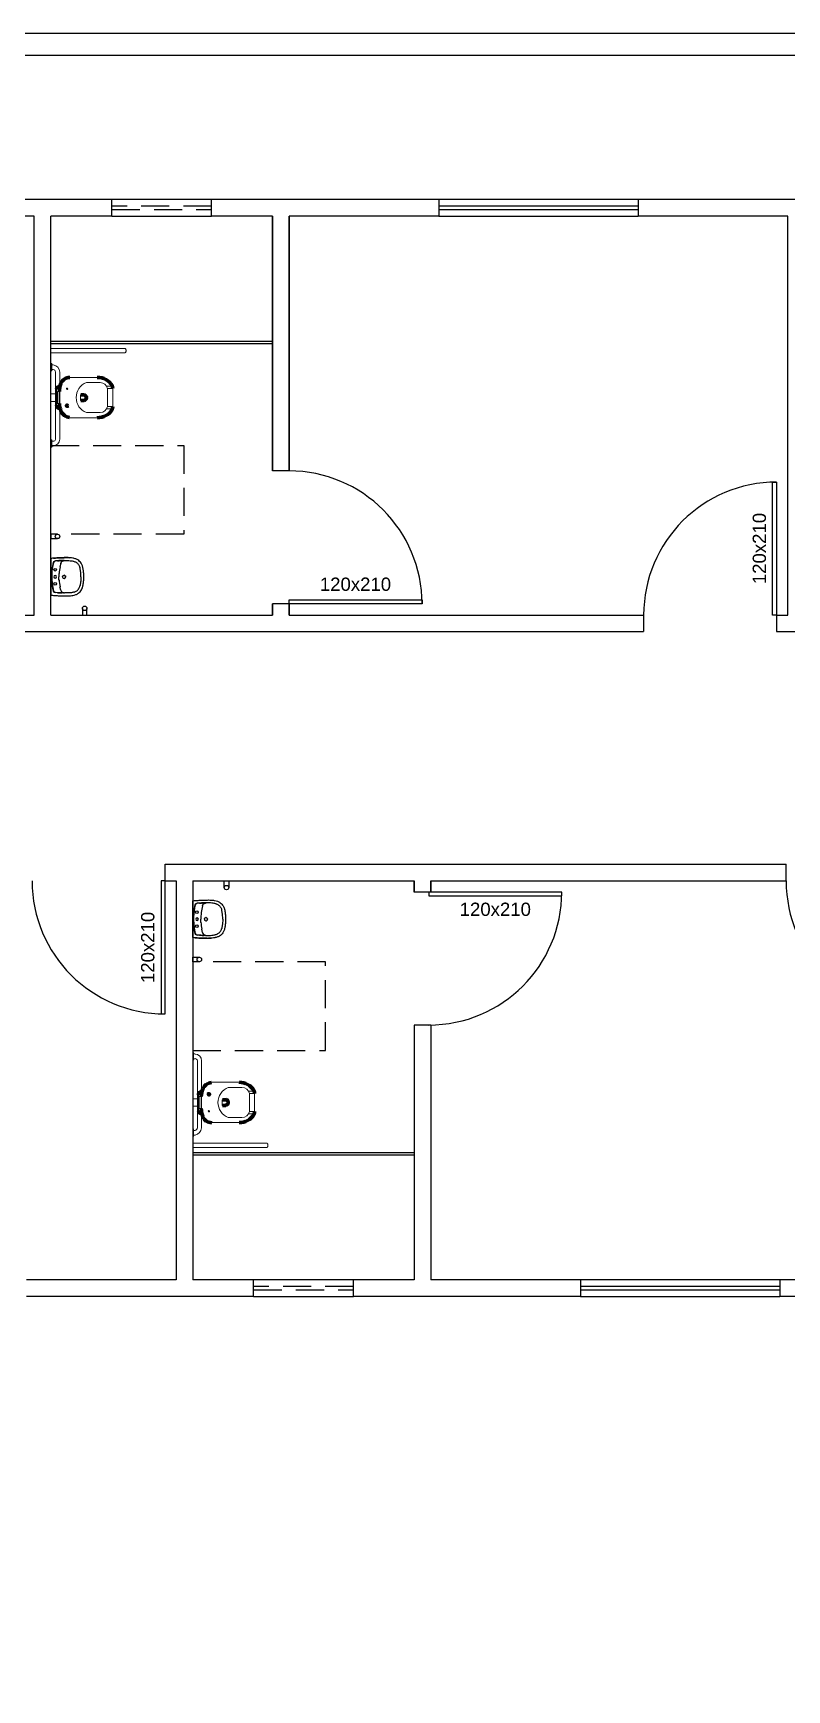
# Model space of a CAD drawing. Header units: centimetres. Extents: x 45464 to 685908, y 11779 to 14769.
# Drawn here: x 675835 to 676515, y 13274 to 14769 of the extents above; entities that cross this region are included whole.
import ezdxf
from ezdxf.enums import TextEntityAlignment as Align

# ---------------------------------------------------------------- set-up
doc = ezdxf.new("R2010")
doc.units = ezdxf.units.CM
doc.header["$LTSCALE"] = 4
doc.linetypes.add('DASHED2', pattern=[9.525, 6.35, -3.175])
for name, color, linetype in [('0.1', 1, 'Continuous'), ('0.2', 2, 'Continuous'), ('0.4', 4, 'Continuous'), ('0.6', 6, 'Continuous'), ('02-CONT', 2, 'Continuous'), ('08', 8, 'Continuous'), ('PDF1_PH - Metal', 253, 'Continuous'), ('PROJEÇÕES', 1, 'DASHED2')]:
    doc.layers.add(name, color=color, linetype=linetype)
doc.styles.add('2mm 1-50', font='arial.ttf', dxfattribs={"height": 0.1})

# ---------------------------------------------------------------- blocks, each defined once
blk = doc.blocks.new('1_00e-flat-50-flat-1')
at = {"color": 1}
blk.add_arc((-62.7, -34.1), 120, 0, 90, dxfattribs=at)
at = {"layer": '02-CONT'}
blk.add_lwpolyline([(-62.7, -34.1), (-62.7, -30.5), (57.3, -30.5), (57.3, -34.1)], close=True, dxfattribs=at)
blk = doc.blocks.new('1_00e-flat-48-flat-1')
at = {"color": 1}
blk.add_arc((34.1, -62.7), 120, 90, 180, dxfattribs=at)
at = {"layer": '02-CONT'}
blk.add_lwpolyline([(34.1, -62.7), (30.5, -62.7), (30.5, 57.3), (34.1, 57.3)], close=True, dxfattribs=at)
blk = doc.blocks.new('1_00e-flat-41-flat-1')
at = {"color": 1}
blk.add_arc((34.1, 62.7), 120, 180, 270, dxfattribs=at)
at = {"layer": '02-CONT'}
blk.add_lwpolyline([(34.1, 62.7), (30.5, 62.7), (30.5, -57.3), (34.1, -57.3)], close=True, dxfattribs=at)
blk = doc.blocks.new('1_00e-flat-40-flat-1')
at = {"color": 1}
blk.add_arc((34.1, 62.7), 120, 180, 270, dxfattribs=at)
at = {"layer": '02-CONT'}
blk.add_lwpolyline([(34.1, 62.7), (30.5, 62.7), (30.5, -57.3), (34.1, -57.3)], close=True, dxfattribs=at)
blk = doc.blocks.new('1_00e-flat-38-flat-1')
at = {"color": 1}
blk.add_arc((-62.7, 34.1), 120, 270, 0, dxfattribs=at)
at = {"layer": '02-CONT'}
blk.add_lwpolyline([(-62.7, 34.1), (-62.7, 30.5), (57.3, 30.5), (57.3, 34.1)], close=True, dxfattribs=at)
blk = doc.blocks.new('Barra 3-flat-25-flat-1')
at = {"layer": 'PDF1_PH - Metal', "lineweight": 9}
for points in [[(-25386.6, 19064.8), (-25386.6, 19071.5), (-25385.8, 19071.5), (-25385.8, 19064.8)], [(-25386.6, 18995.8), (-25386.6, 19002.6), (-25385.8, 19002.6), (-25385.8, 18995.8)]]:
    blk.add_lwpolyline(points, close=True, dxfattribs=at)
for points in [[(-25384.5, 19070.3), (-25385.8, 19070.3)], [(-25384.5, 19066), (-25385.8, 19066)], [(-25382.4, 19003.4), (-25382.4, 19064.4)], [(-25378.6, 19003.4), (-25378.6, 19064.4)], [(-25384.5, 19001.3), (-25385.8, 19001.3)], [(-25384.5, 18997.1), (-25385.8, 18997.1)]]:
    blk.add_lwpolyline(points, dxfattribs=at)
for centre, radius, start, end in [((-25384.7, 19064.1), 6.14, 0.0361, 87.9477), ((-25384.6, 19063.8), 2.26, 14.5016, 88.1815), ((-25385.6, 19004), 6.99, 278.6936, 357.1299), ((-25384.7, 19003.6), 2.27, 273.7735, 356.2236)]:
    blk.add_arc(centre, radius, start, end, dxfattribs=at)
blk = doc.blocks.new('bacia sanit-flat-23-flat-1')
at = {"layer": 'PDF1_PH - Metal', "lineweight": 9}
for points in [[(16680.1, -24414.1), (16655.1, -24414.1)], [(16682.6, -24418.8), (16682.2, -24418.8), (16681.8, -24418.8), (16681.3, -24418.8), (16680.5, -24418.8), (16672, -24418.8), (16671.6, -24418.8), (16671.2, -24418.8), (16670.8, -24418.8), (16670.3, -24418.8)], [(16693.7, -24422.2), (16688.6, -24422.2)], [(16689.4, -24424.3), (16693.6, -24424.3), (16694, -24424.3)], [(16689.4, -24429.4), (16689.4, -24428.9), (16689.4, -24428.5), (16689.4, -24428.1), (16689.4, -24427.7), (16689.4, -24427.2), (16689.4, -24426.8), (16689.4, -24426.4), (16689.4, -24426), (16689.4, -24425.6), (16689.4, -24425.1), (16689.4, -24424.7), (16689.4, -24424.3)], [(16689.4, -24424.3), (16693.6, -24424.3), (16694, -24424.3)], [(16694, -24440.4), (16694, -24439.9), (16694, -24439.5), (16694, -24439.1), (16694, -24438.7), (16694, -24438.2), (16694, -24437.8), (16694, -24437.4), (16694, -24437), (16694, -24436.6), (16694, -24436.1), (16694, -24435.7), (16694, -24435.3), (16694, -24434.9), (16694, -24434.4), (16694, -24434), (16694, -24433.6), (16694, -24433.2), (16694, -24432.7), (16694, -24432.3), (16694, -24431.9), (16694, -24431.5), (16694, -24431.1), (16694, -24430.6), (16694, -24430.2), (16694, -24429.8), (16694, -24429.4), (16694, -24428.9), (16694, -24428.5), (16694, -24428.1), (16694, -24427.7), (16694, -24427.2), (16694, -24426.8), (16694, -24426.4), (16694, -24426), (16694, -24425.6), (16694, -24425.1), (16694, -24424.7), (16694, -24424.3)], [(16643.3, -24428.9), (16638.2, -24428.9)], [(16643.3, -24435.7), (16638.2, -24435.7)], [(16643.3, -24425.3), (16643.3, -24425.6), (16643.3, -24439.1), (16643.3, -24439.9)], [(16644.1, -24437.4), (16644.1, -24437), (16644.1, -24436.6), (16644.1, -24428.1), (16644.1, -24427.7), (16644.1, -24427.2)], [(16644.5, -24426.8), (16644.5, -24426.8), (16645, -24426.8), (16645.4, -24426.8), (16645.8, -24426.8), (16645.8, -24432.3), (16645.8, -24437.8), (16645.4, -24437.8), (16645, -24437.8), (16644.5, -24437.8)], [(16665.7, -24429.8), (16665.3, -24429.8), (16664.8, -24429.8), (16664.8, -24430.2), (16664.8, -24430.6), (16664.8, -24431.1), (16664.8, -24431.5), (16664.8, -24431.9), (16664.8, -24432.3), (16664.8, -24432.7), (16664.8, -24433.2), (16664.8, -24433.6), (16664.8, -24434), (16664.8, -24434.4), (16664.8, -24434.9), (16665.3, -24434.9), (16665.3, -24434.9)], [(16689.4, -24435.7), (16689.4, -24435.3), (16689.4, -24434.9), (16689.4, -24434.4), (16689.4, -24434), (16689.4, -24433.6), (16689.4, -24433.2), (16689.4, -24432.7), (16689.4, -24432.3), (16689.4, -24431.9), (16689.4, -24431.5), (16689.4, -24431.1), (16689.4, -24430.6), (16689.4, -24430.2), (16689.4, -24429.4)], [(16689.4, -24440.4), (16689.4, -24439.9), (16689.4, -24439.5), (16689.4, -24439.1), (16689.4, -24438.7), (16689.4, -24438.2), (16689.4, -24437.8), (16689.4, -24437.4), (16689.4, -24437), (16689.4, -24436.6), (16689.4, -24436.1), (16689.4, -24435.7)], [(16655.1, -24450.5), (16680.1, -24450.5)], [(16670.3, -24445.9), (16670.8, -24445.9), (16671.2, -24445.9), (16671.6, -24445.9), (16672, -24445.9), (16680.5, -24445.9), (16680.9, -24445.9), (16681.3, -24445.9), (16681.8, -24445.9), (16682.2, -24445.9), (16682.6, -24445.9)], [(16693.7, -24442.5), (16688.6, -24442.5)], [(16689.4, -24440.4), (16693.6, -24440.4), (16694, -24440.4)]]:
    blk.add_lwpolyline(points, dxfattribs=at)
at = {"layer": 'PDF1_PH - Metal', "lineweight": 211}
for points in [[(16694, -24424.3, 0.086524), (16693.5, -24421.5, 0.264906), (16680.1, -24414.1)], [(16694, -24440.4, -0.086524), (16693.5, -24443.1, -0.264906), (16680.1, -24450.5)]]:
    blk.add_lwpolyline(points, format="xyb", dxfattribs=at)
blk.add_lwpolyline([(16670.3, -24432.3), (16670.3, -24432.3), (16670.3, -24432.3)], dxfattribs=at)
blk.add_circle((16652.8, -24424.9), 0.635, dxfattribs=at)
at = {"layer": 'PDF1_PH - Metal', "lineweight": 9}
blk.add_circle((16652.8, -24440.2), 0.635, dxfattribs=at)
at = {"layer": 'PDF1_PH - Metal', "lineweight": 211}
for centre, radius, start, end in [((16646.3, -24425.4), 3.02, 85.7407, 182.7074), ((16673.4, -24429), 27.6, 161.1987, 175.573), ((16656.6, -24424.4), 10.3, 98.1951, 155.373), ((16672, -24436.5), 26.2, 182.9027, 198.9861), ((16666.6, -23393.8), 1036, 269.9217, 270.0783), ((16666.6, -25678.1), 1243.2, 89.9347, 90.0653), ((16667.8, -24432.3), 2.55, 275.8679, 84.1321), ((16646.3, -24439.1), 3.16, 195.3968, 271.8339), ((16655.4, -24441.7), 8.83, 202.1944, 269.6783)]:
    blk.add_arc(centre, radius, start, end, dxfattribs=at)
at = {"layer": 'PDF1_PH - Metal', "lineweight": 9}
for centre, radius, start, end in [((16675.5, -24432.3), 14.5, 110.9822, 249.0178), ((16682.7, -24425.6), 6.82, 11.172, 90.6439), ((16644.5, -24427.2), 0.423, 90, 180), ((16644.5, -24437.4), 0.423, 180, 270), ((16682.7, -24439), 6.82, 269.3561, 348.828)]:
    blk.add_arc(centre, radius, start, end, dxfattribs=at)
blk = doc.blocks.new('L.51_P-flat-23-flat-1')
at = {"layer": '08'}
for p, q in [((0, 16), (0, 15.9)), ((0, -15.9), (0, 15.9)), ((0.6, 16.6), (0.6, 16.6)), ((0.6, 16.6), (0.7, 16.6)), ((2.3, 16.8), (2.3, 16.8)), ((16.6, 17.2), (16.6, 17.2)), ((0.8, 0), (0.8, 0)), ((1.8, 10.3), (1.8, 10.3)), ((6.1, 14.4), (4.1, 14.3)), ((6.1, 14.4), (4.1, 14.3)), ((6.1, 14.4), (6.1, 14.4)), ((8.9, 12.1), (8.2, 9)), ((11, 14.6), (10.2, 14.6)), ((11.9, 14.6), (12.2, 14.6)), ((21.1, 13.8), (21.1, 13.8)), ((1.8, -10.3), (1.8, -10.3)), ((6.1, -14.4), (4.1, -14.3)), ((6.1, -14.4), (4.1, -14.3)), ((6.1, -14.4), (6.1, -14.4)), ((8.9, -12.1), (8.2, -9)), ((11, -14.6), (10.2, -14.6)), ((11.9, -14.6), (12.2, -14.6)), ((21.1, -13.8), (21.1, -13.8)), ((0, -16), (0, -15.9)), ((0.6, -16.6), (0.6, -16.6)), ((0.7, -16.6), (0.6, -16.6)), ((2.3, -16.8), (2.3, -16.8)), ((16.6, -17.2), (16.6, -17.2))]:
    blk.add_line(p, q, dxfattribs=at)
for points in [[(0, 16), (0, 16, -0.380329), (0.6, 16.6)], [(0.7, 16.6), (0.7, 16.6, -0.007418), (2.3, 16.8)], [(2.3, 16.8, -0.006011), (4.1, 16.9, -0.005348), (6.8, 17.1, -0.004521), (12.1, 17.2, -0.006524), (14.4, 17.3, -0.013546), (16.6, 17.2)], [(2.3, 16.8, -0.00678), (3.9, 16.9, -0.004564), (5.7, 17, -0.002524), (7.5, 17.1, -0.004352), (12.1, 17.2, -0.006501), (14.4, 17.3, -0.013543), (16.6, 17.2)], [(16.6, 17.2, -0.021184), (18.8, 17, -0.011263), (19.8, 16.8)], [(19.8, 16.8, -0.041222), (22.4, 16.1, -0.064156), (24.9, 14.8, -0.11159), (27.5, 11.9, -0.047064), (28.4, 9.9, -0.01722), (28.7, 8.9, -0.01972), (29.1, 7.2, -0.013523), (29.3, 5.6, -0.009069), (29.5, 4)], [(2.3, 12.9), (2.3, 12.9, 0.047394), (0.8, 2.2)], [(0.8, 0), (0.8, 0, -0.05776), (2.3, 12.9)], [(0.8, 2.2), (0.8, 2.2, 0.010006), (0.8, 0)], [(0.8, -2.2), (0.8, -2.2, -0.010006), (0.8, 0)], [(4.1, 14.3), (4.1, 14.3, 0.334834), (2.3, 12.9)], [(2.3, 12.9), (2.3, 12.9, -0.332962), (4.1, 14.3)], [(2.3, 12.9), (2.3, 12.9, -0.000374), (2.3, 12.9)], [(4.1, 14.3), (4.1, 14.3, 0.000631), (4.1, 14.3)], [(11, 14.6, -0.005207), (9.8, 14.6, 0.005375), (9.2, 14.6, 0.00664), (8.6, 14.6, 0.004375), (7.9, 14.6, 0.001156), (6.7, 14.5, -0.003092), (6.1, 14.4)], [(6.1, 14.4, 0.002091), (6.5, 14.5, 0.001464), (7.6, 14.5, -0.004115), (8.4, 14.6, -0.007251), (9.2, 14.6)], [(7.3, 2.9, 0.012649), (7.2, 0.9, 0.007226), (7.2, 0)], [(8.9, 12.1), (8.9, 12.1, -0.307483), (11.5, 14.5)], [(9.2, 14.6, -0.00474), (9.5, 14.6, -0.002257), (9.8, 14.6, 0.000797), (10.2, 14.6)], [(10.5, 0), (10.5, 0, -0.124906), (10.7, 0.7)], [(10.7, 0.8), (10.7, 0.8, -0.2534), (11.9, 1.4)], [(11.6, 14.6), (11.6, 14.6, 0.000884), (11, 14.6)], [(11.6, 14.6, -0.048484), (11.6, 14.6, -0.048279), (11.6, 14.6, -0.084885), (11.6, 14.6, -0.141909), (11.6, 14.5, -0.057696), (11.6, 14.5, -0.043541), (11.6, 14.5, -0.040045), (11.6, 14.5, -0.034229), (11.6, 14.5, -0.023292), (11.6, 14.5, -0.016532), (11.6, 14.5, -0.014864), (11.5, 14.5, -0.018599), (11.5, 14.5, -0.010502), (11.5, 14.5)], [(11.7, 14.6), (11.7, 14.6, -0.021484), (11.6, 14.6)], [(11.6, 14.6, -0.041118), (11.6, 14.6, -0.033041), (11.6, 14.6, -0.026349), (11.6, 14.6, -0.020575), (11.6, 14.6, -0.016329), (11.6, 14.6, -0.013256), (11.6, 14.6, -0.016526), (11.6, 14.6, -0.01256), (11.6, 14.6, -0.007787), (11.7, 14.6)], [(11.6, 14.6, -0.032299), (11.6, 14.6, -0.039418), (11.6, 14.6, -0.046129), (11.6, 14.6, -0.058765), (11.6, 14.6, -0.15242), (11.6, 14.6, -0.058959), (11.6, 14.6, -0.046419), (11.6, 14.6, 0.005047), (11.6, 14.6, 0.034816), (11.6, 14.6, 0.004251), (11.6, 14.6, -0.041022), (11.6, 14.6)], [(12.1, 1.4), (12.1, 1.4, -0.381509), (13.4, 0)], [(18.6, 14.4, 0.025995), (16.2, 14.6, 0.0078), (15.4, 14.6, 0.006638), (12.2, 14.6)], [(21.1, 13.8, 0.022641), (19.9, 14.1, 0.018458), (18.6, 14.4)], [(21.1, 13.8, -0.030827), (22.2, 13.4, -0.09604), (24.4, 11.8, -0.063195), (25.3, 10.4, -0.034611), (25.9, 9.3, -0.022848), (26.2, 8.3)], [(26.9, 4.1, 0.00807), (26.7, 5.4, 0.011919), (26.5, 6.7, 0.013199), (26.3, 7.8, 0.008071), (26.2, 8.3)], [(27, 3.2), (27, 3.2, 0.005718), (26.9, 4.1)], [(27.1, 0), (27.1, 0, 0.019657), (27, 3.2)], [(29.5, 4), (29.5, 4, -0.024376), (29.7, 0)], [(29.7, 0), (29.7, 0, -0.024234), (29.5, -4)], [(0.8, 0), (0.8, 0, 0.05776), (2.3, -12.9)], [(2.3, -12.9), (2.3, -12.9, -0.047394), (0.8, -2.2)], [(4.1, -14.3), (4.1, -14.3, -0.334834), (2.3, -12.9)], [(2.3, -12.9), (2.3, -12.9, 0.000374), (2.3, -12.9)], [(2.3, -12.9), (2.3, -12.9, 0.332966), (4.1, -14.3)], [(4.1, -14.3), (4.1, -14.3, -0.000631), (4.1, -14.3)], [(11, -14.6, 0.005207), (9.8, -14.6, -0.005375), (9.2, -14.6, -0.00664), (8.6, -14.6, -0.004375), (7.9, -14.6, -0.001156), (6.7, -14.5, 0.003092), (6.1, -14.4)], [(6.1, -14.4, -0.002091), (6.5, -14.5, -0.001464), (7.6, -14.5, 0.004115), (8.4, -14.6, 0.007251), (9.2, -14.6)], [(7.3, -2.9, -0.012649), (7.2, -0.9, -0.007226), (7.2, 0)], [(8.9, -12.1), (8.9, -12.1, 0.307483), (11.5, -14.5)], [(9.2, -14.6, 0.00474), (9.5, -14.6, 0.002257), (9.8, -14.6, -0.000797), (10.2, -14.6)], [(10.5, 0), (10.5, 0, 0.124906), (10.7, -0.7)], [(10.7, -0.8), (10.7, -0.8, 0.2534), (11.9, -1.4)], [(11.6, -14.6), (11.6, -14.6, -0.000884), (11, -14.6)], [(11.6, -14.6, 0.048484), (11.6, -14.6, 0.048279), (11.6, -14.6, 0.084885), (11.6, -14.6, 0.141909), (11.6, -14.5, 0.057696), (11.6, -14.5, 0.043541), (11.6, -14.5, 0.040045), (11.6, -14.5, 0.034229), (11.6, -14.5, 0.023292), (11.6, -14.5, 0.016532), (11.6, -14.5, 0.014864), (11.5, -14.5, 0.018599), (11.5, -14.5, 0.010502), (11.5, -14.5)], [(11.5, -14.5, 0.009681), (11.5, -14.5, 0.009978), (11.5, -14.5, 0.026851), (11.5, -14.5, 0.027297), (11.5, -14.5, 0.027498), (11.5, -14.5, 0.032168), (11.5, -14.5, 0.049163), (11.5, -14.5, 0.186923), (11.5, -14.5, 0.107041), (11.5, -14.5, 0.038487), (11.5, -14.5, 0.012498), (11.5, -14.5, -0.025241), (11.5, -14.5, -0.046032), (11.5, -14.5)], [(11.5, -14.5, 0.031436), (11.5, -14.6, 0.037384), (11.5, -14.6, 0.040471), (11.5, -14.6, 0.050709), (11.5, -14.6, 0.178998), (11.5, -14.6, 0.053532), (11.5, -14.6, 0.043329), (11.5, -14.6, 0.036196), (11.5, -14.6, 0.039167), (11.5, -14.6, -0.07472), (11.5, -14.6, 0.042333), (11.5, -14.6)], [(11.5, -14.6, 0.034945), (11.5, -14.6, 0.02698), (11.5, -14.6, 0.021593), (11.5, -14.6, 0.016954), (11.5, -14.6, 0.017111), (11.5, -14.6, 0.016189), (11.5, -14.6, 0.01233), (11.6, -14.6, 0.012048), (11.6, -14.6)], [(11.7, -14.6), (11.7, -14.6, 0.021484), (11.6, -14.6)], [(11.6, -14.6, 0.032299), (11.6, -14.6, 0.039418), (11.6, -14.6, 0.046129), (11.6, -14.6, 0.058765), (11.6, -14.6, 0.15242), (11.6, -14.6, 0.058959), (11.6, -14.6, 0.046419), (11.6, -14.6, -0.005047), (11.6, -14.6, -0.034816), (11.6, -14.6, -0.004251), (11.6, -14.6, 0.041022), (11.6, -14.6)], [(11.6, -14.6, 0.041118), (11.6, -14.6, 0.033041), (11.6, -14.6, 0.026349), (11.6, -14.6, 0.020575), (11.6, -14.6, 0.016329), (11.6, -14.6, 0.013256), (11.6, -14.6, 0.016526), (11.6, -14.6, 0.01256), (11.6, -14.6, 0.007787), (11.7, -14.6)], [(12.1, -1.4), (12.1, -1.4, 0.381509), (13.4, 0)], [(12.2, -14.6, 0.002269), (13.8, -14.7, 0.004998), (15, -14.6, 0.007991), (16.2, -14.6, 0.025422), (18.6, -14.4)], [(18.6, -14.4, 0.020568), (20, -14.1, 0.019806), (21.1, -13.8)], [(29.5, -4, -0.007611), (29.3, -5.6, -0.01342), (29.1, -7.2, -0.036993), (28.4, -9.9, -0.053243), (27.3, -12.2, -0.127567), (24.2, -15.2, -0.05263), (21.9, -16.3, -0.024865), (20.3, -16.7, -0.007061), (19.8, -16.8)], [(21.1, -13.8, 0.030827), (22.2, -13.4, 0.09604), (24.4, -11.8, 0.063195), (25.3, -10.4, 0.034611), (25.9, -9.3, 0.022848), (26.2, -8.3)], [(26.9, -4.1, -0.00807), (26.7, -5.4, -0.011919), (26.5, -6.7, -0.013199), (26.3, -7.8, -0.008071), (26.2, -8.3)], [(27, -3.2), (27, -3.2, -0.005718), (26.9, -4.1)], [(27.1, 0), (27.1, 0, -0.019657), (27, -3.2)], [(0.6, -16.6), (0.6, -16.6, -0.380301), (0, -16)], [(2.3, -16.8), (2.3, -16.8, -0.007612), (0.7, -16.6)], [(2.3, -16.8, 0.006011), (4.1, -16.9, 0.005348), (6.8, -17.1, 0.004521), (12.1, -17.2, 0.006524), (14.4, -17.3, 0.013546), (16.6, -17.2)], [(16.6, -17.2, -0.014577), (14.4, -17.3, -0.005049), (13, -17.3, -0.003057), (11.2, -17.2, -0.003579), (6.6, -17.1, -0.005839), (3.9, -16.9, -0.006773), (2.3, -16.8)], [(19.8, -16.8, -0.02367), (17.6, -17.1, -0.009145), (16.6, -17.2)]]:
    blk.add_lwpolyline(points, format="xyb", dxfattribs=at)
at = {"layer": '08', "ltscale": 27.502596}
for centre in [(3.8, 6.4), (3.8, -6.4)]:
    blk.add_circle(centre, 1.22, dxfattribs=at)
at = {"layer": '08'}
for centre, radius, start, end in [((3.9, 0), 1.22, 0, 180), ((3.9, 0), 1.22, 180, 360), ((51.2, -0.7), 44, 167.345, 175.384), ((51.2, 0.7), 44, 184.616, 192.655)]:
    blk.add_arc(centre, radius, start, end, dxfattribs=at)
for centre, major_axis, ratio, start_param, end_param in [((11.9, 0), (-0.03, 1.44), 0.991671, 0.983616, 1.029637), ((11.9, 0), (-0.06, 1.44), 0.992169, 1.011226, 1.027848), ((12, 11.4), (-0.71, 3.15), 0.999971, 6.072313, 6.14966), ((12, 0), (-0.13, 1.46), 0.992499, 6.08291, 6.210576), ((11.9, 0), (-0.03, -1.44), 0.991671, 5.253548, 5.29957), ((11.9, 0), (-0.06, -1.44), 0.992169, 5.255337, 5.27196), ((11.5, -15.2), (-0.347, 0.538), 0.98852, 5.563301, 5.699979), ((11.5, -15.2), (-0.424, -0.48), 0.993745, 3.733046, 3.862859), ((12, -11.4), (-0.71, -3.15), 0.999971, 0.133525, 0.210872), ((12, 0), (-0.13, -1.46), 0.992499, 0.072609, 0.200275)]:
    blk.add_ellipse(centre, major_axis=major_axis, ratio=ratio, start_param=start_param, end_param=end_param, dxfattribs=at)
blk = doc.blocks.new('Barra 3-flat-23-flat-1')
at = {"layer": 'PDF1_PH - Metal', "lineweight": 9}
for points in [[(-25386.6, -18995.8), (-25386.6, -19002.6), (-25385.8, -19002.6), (-25385.8, -18995.8)], [(-25386.6, -19064.8), (-25386.6, -19071.5), (-25385.8, -19071.5), (-25385.8, -19064.8)]]:
    blk.add_lwpolyline(points, close=True, dxfattribs=at)
for points in [[(-25384.5, -18997.1), (-25385.8, -18997.1)], [(-25384.5, -19001.3), (-25385.8, -19001.3)], [(-25382.4, -19003.4), (-25382.4, -19064.4)], [(-25378.6, -19003.4), (-25378.6, -19064.4)], [(-25384.5, -19066), (-25385.8, -19066)], [(-25384.5, -19070.3), (-25385.8, -19070.3)]]:
    blk.add_lwpolyline(points, dxfattribs=at)
for centre, radius, start, end in [((-25385.6, -19004), 6.99, 2.8701, 81.3064), ((-25384.7, -19003.6), 2.27, 3.7764, 86.2265), ((-25384.7, -19064.1), 6.14, 272.0523, 359.9639), ((-25384.6, -19063.8), 2.26, 271.8185, 345.4984)]:
    blk.add_arc(centre, radius, start, end, dxfattribs=at)
blk = doc.blocks.new('bacia sanit-flat-21-flat-1')
at = {"layer": 'PDF1_PH - Metal', "lineweight": 9}
for points in [[(16643.3, 24425.3), (16643.3, 24425.6), (16643.3, 24439.1), (16643.3, 24439.9)], [(16655.1, 24450.5), (16680.1, 24450.5)], [(16670.3, 24445.9), (16670.8, 24445.9), (16671.2, 24445.9), (16671.6, 24445.9), (16672, 24445.9), (16680.5, 24445.9), (16680.9, 24445.9), (16681.3, 24445.9), (16681.8, 24445.9), (16682.2, 24445.9), (16682.6, 24445.9)], [(16693.7, 24442.5), (16688.6, 24442.5)], [(16689.4, 24440.4), (16693.6, 24440.4), (16694, 24440.4)], [(16689.4, 24440.4), (16689.4, 24439.9), (16689.4, 24439.5), (16689.4, 24439.1), (16689.4, 24438.7), (16689.4, 24438.2), (16689.4, 24437.8), (16689.4, 24437.4), (16689.4, 24437), (16689.4, 24436.6), (16689.4, 24436.1), (16689.4, 24435.7)], [(16694, 24440.4), (16694, 24439.9), (16694, 24439.5), (16694, 24439.1), (16694, 24438.7), (16694, 24438.2), (16694, 24437.8), (16694, 24437.4), (16694, 24437), (16694, 24436.6), (16694, 24436.1), (16694, 24435.7), (16694, 24435.3), (16694, 24434.9), (16694, 24434.4), (16694, 24434), (16694, 24433.6), (16694, 24433.2), (16694, 24432.7), (16694, 24432.3), (16694, 24431.9), (16694, 24431.5), (16694, 24431.1), (16694, 24430.6), (16694, 24430.2), (16694, 24429.8), (16694, 24429.4), (16694, 24428.9), (16694, 24428.5), (16694, 24428.1), (16694, 24427.7), (16694, 24427.2), (16694, 24426.8), (16694, 24426.4), (16694, 24426), (16694, 24425.6), (16694, 24425.1), (16694, 24424.7), (16694, 24424.3)], [(16643.3, 24435.7), (16638.2, 24435.7)], [(16643.3, 24428.9), (16638.2, 24428.9)], [(16644.1, 24437.4), (16644.1, 24437), (16644.1, 24436.6), (16644.1, 24428.1), (16644.1, 24427.7), (16644.1, 24427.2)], [(16644.5, 24426.8), (16644.5, 24426.8), (16645, 24426.8), (16645.4, 24426.8), (16645.8, 24426.8), (16645.8, 24432.3), (16645.8, 24437.8), (16645.4, 24437.8), (16645, 24437.8), (16644.5, 24437.8)], [(16665.7, 24429.8), (16665.3, 24429.8), (16664.8, 24429.8), (16664.8, 24430.2), (16664.8, 24430.6), (16664.8, 24431.1), (16664.8, 24431.5), (16664.8, 24431.9), (16664.8, 24432.3), (16664.8, 24432.7), (16664.8, 24433.2), (16664.8, 24433.6), (16664.8, 24434), (16664.8, 24434.4), (16664.8, 24434.9), (16665.3, 24434.9), (16665.3, 24434.9)], [(16689.4, 24435.7), (16689.4, 24435.3), (16689.4, 24434.9), (16689.4, 24434.4), (16689.4, 24434), (16689.4, 24433.6), (16689.4, 24433.2), (16689.4, 24432.7), (16689.4, 24432.3), (16689.4, 24431.9), (16689.4, 24431.5), (16689.4, 24431.1), (16689.4, 24430.6), (16689.4, 24430.2), (16689.4, 24429.4)], [(16689.4, 24429.4), (16689.4, 24428.9), (16689.4, 24428.5), (16689.4, 24428.1), (16689.4, 24427.7), (16689.4, 24427.2), (16689.4, 24426.8), (16689.4, 24426.4), (16689.4, 24426), (16689.4, 24425.6), (16689.4, 24425.1), (16689.4, 24424.7), (16689.4, 24424.3)], [(16680.1, 24414.1), (16655.1, 24414.1)], [(16682.6, 24418.8), (16682.2, 24418.8), (16681.8, 24418.8), (16681.3, 24418.8), (16680.5, 24418.8), (16672, 24418.8), (16671.6, 24418.8), (16671.2, 24418.8), (16670.8, 24418.8), (16670.3, 24418.8)], [(16693.7, 24422.2), (16688.6, 24422.2)], [(16689.4, 24424.3), (16693.6, 24424.3), (16694, 24424.3)], [(16689.4, 24424.3), (16693.6, 24424.3), (16694, 24424.3)]]:
    blk.add_lwpolyline(points, dxfattribs=at)
at = {"layer": 'PDF1_PH - Metal', "lineweight": 211}
for points in [[(16694, 24440.4, 0.086524), (16693.5, 24443.1, 0.264906), (16680.1, 24450.5)], [(16694, 24424.3, -0.086524), (16693.5, 24421.5, -0.264906), (16680.1, 24414.1)]]:
    blk.add_lwpolyline(points, format="xyb", dxfattribs=at)
blk.add_lwpolyline([(16670.3, 24432.3), (16670.3, 24432.3), (16670.3, 24432.3)], dxfattribs=at)
at = {"layer": 'PDF1_PH - Metal', "lineweight": 9}
blk.add_circle((16652.8, 24440.2), 0.635, dxfattribs=at)
at = {"layer": 'PDF1_PH - Metal', "lineweight": 211}
blk.add_circle((16652.8, 24424.9), 0.635, dxfattribs=at)
for centre, radius, start, end in [((16646.3, 24439.1), 3.16, 88.1661, 164.6032), ((16672, 24436.5), 26.2, 161.0139, 177.0973), ((16655.4, 24441.7), 8.83, 90.3217, 157.8056), ((16646.3, 24425.4), 3.02, 177.2926, 274.2593), ((16673.4, 24429), 27.6, 184.427, 198.8013), ((16666.6, 25678.1), 1243.2, 269.9347, 270.0653), ((16666.6, 23393.8), 1036, 89.9217, 90.0783), ((16667.8, 24432.3), 2.55, 275.8679, 84.1321), ((16656.6, 24424.4), 10.3, 204.627, 261.8049)]:
    blk.add_arc(centre, radius, start, end, dxfattribs=at)
at = {"layer": 'PDF1_PH - Metal', "lineweight": 9}
for centre, radius, start, end in [((16675.5, 24432.3), 14.5, 110.9822, 249.0178), ((16682.7, 24439), 6.82, 11.172, 90.6439), ((16644.5, 24437.4), 0.423, 90, 180), ((16644.5, 24427.2), 0.423, 180, 270), ((16682.7, 24425.6), 6.82, 269.3561, 348.828)]:
    blk.add_arc(centre, radius, start, end, dxfattribs=at)
blk = doc.blocks.new('L.51_P-flat-21-flat-1')
at = {"layer": '08'}
for p, q in [((0, 16), (0, 15.9)), ((0, 15.9), (0, -15.9)), ((0.6, 16.6), (0.6, 16.6)), ((0.7, 16.6), (0.6, 16.6)), ((2.3, 16.8), (2.3, 16.8)), ((16.6, 17.2), (16.6, 17.2)), ((1.8, 10.3), (1.8, 10.3)), ((6.1, 14.4), (4.1, 14.3)), ((6.1, 14.4), (4.1, 14.3)), ((6.1, 14.4), (6.1, 14.4)), ((8.9, 12.1), (8.2, 9)), ((11, 14.6), (10.2, 14.6)), ((11.9, 14.6), (12.2, 14.6)), ((21.1, 13.8), (21.1, 13.8)), ((0.8, 0), (0.8, 0)), ((1.8, -10.3), (1.8, -10.3)), ((6.1, -14.4), (4.1, -14.3)), ((6.1, -14.4), (4.1, -14.3)), ((6.1, -14.4), (6.1, -14.4)), ((8.9, -12.1), (8.2, -9)), ((11, -14.6), (10.2, -14.6)), ((11.9, -14.6), (12.2, -14.6)), ((21.1, -13.8), (21.1, -13.8)), ((0, -16), (0, -15.9)), ((0.6, -16.6), (0.6, -16.6)), ((0.6, -16.6), (0.7, -16.6)), ((2.3, -16.8), (2.3, -16.8)), ((16.6, -17.2), (16.6, -17.2))]:
    blk.add_line(p, q, dxfattribs=at)
for points in [[(0.6, 16.6), (0.6, 16.6, 0.380301), (0, 16)], [(2.3, 16.8), (2.3, 16.8, 0.007612), (0.7, 16.6)], [(2.3, 16.8, -0.006011), (4.1, 16.9, -0.005348), (6.8, 17.1, -0.004521), (12.1, 17.2, -0.006524), (14.4, 17.3, -0.013546), (16.6, 17.2)], [(16.6, 17.2, 0.014577), (14.4, 17.3, 0.005049), (13, 17.3, 0.003057), (11.2, 17.2, 0.003579), (6.6, 17.1, 0.005839), (3.9, 16.9, 0.006773), (2.3, 16.8)], [(19.8, 16.8, 0.02367), (17.6, 17.1, 0.009145), (16.6, 17.2)], [(29.5, 4, 0.007611), (29.3, 5.6, 0.01342), (29.1, 7.2, 0.036993), (28.4, 9.9, 0.053243), (27.3, 12.2, 0.127567), (24.2, 15.2, 0.05263), (21.9, 16.3, 0.024865), (20.3, 16.7, 0.007061), (19.8, 16.8)], [(2.3, 12.9), (2.3, 12.9, 0.047394), (0.8, 2.2)], [(0.8, 0), (0.8, 0, -0.05776), (2.3, 12.9)], [(0.8, 2.2), (0.8, 2.2, 0.010006), (0.8, 0)], [(0.8, 0), (0.8, 0, 0.05776), (2.3, -12.9)], [(4.1, 14.3), (4.1, 14.3, 0.334834), (2.3, 12.9)], [(2.3, 12.9), (2.3, 12.9, -0.332966), (4.1, 14.3)], [(2.3, 12.9), (2.3, 12.9, -0.000374), (2.3, 12.9)], [(4.1, 14.3), (4.1, 14.3, 0.000631), (4.1, 14.3)], [(11, 14.6, -0.005207), (9.8, 14.6, 0.005375), (9.2, 14.6, 0.00664), (8.6, 14.6, 0.004375), (7.9, 14.6, 0.001156), (6.7, 14.5, -0.003092), (6.1, 14.4)], [(6.1, 14.4, 0.002091), (6.5, 14.5, 0.001464), (7.6, 14.5, -0.004115), (8.4, 14.6, -0.007251), (9.2, 14.6)], [(7.3, 2.9, 0.012649), (7.2, 0.9, 0.007226), (7.2, 0)], [(7.3, -2.9, -0.012649), (7.2, -0.9, -0.007226), (7.2, 0)], [(8.9, 12.1), (8.9, 12.1, -0.307483), (11.5, 14.5)], [(9.2, 14.6, -0.00474), (9.5, 14.6, -0.002257), (9.8, 14.6, 0.000797), (10.2, 14.6)], [(10.5, 0), (10.5, 0, -0.124906), (10.7, 0.7)], [(10.7, 0.8), (10.7, 0.8, -0.2534), (11.9, 1.4)], [(11.6, 14.6), (11.6, 14.6, 0.000884), (11, 14.6)], [(11.6, 14.6, -0.048484), (11.6, 14.6, -0.048279), (11.6, 14.6, -0.084885), (11.6, 14.6, -0.141909), (11.6, 14.5, -0.057696), (11.6, 14.5, -0.043541), (11.6, 14.5, -0.040045), (11.6, 14.5, -0.034229), (11.6, 14.5, -0.023292), (11.6, 14.5, -0.016532), (11.6, 14.5, -0.014864), (11.5, 14.5, -0.018599), (11.5, 14.5, -0.010502), (11.5, 14.5)], [(11.5, 14.5, -0.031436), (11.5, 14.6, -0.037384), (11.5, 14.6, -0.040471), (11.5, 14.6, -0.050709), (11.5, 14.6, -0.178998), (11.5, 14.6, -0.053532), (11.5, 14.6, -0.043329), (11.5, 14.6, -0.036196), (11.5, 14.6, -0.039167), (11.5, 14.6, 0.07472), (11.5, 14.6, -0.042333), (11.5, 14.6)], [(11.5, 14.6, -0.034945), (11.5, 14.6, -0.02698), (11.5, 14.6, -0.021593), (11.5, 14.6, -0.016954), (11.5, 14.6, -0.017111), (11.5, 14.6, -0.016189), (11.5, 14.6, -0.01233), (11.6, 14.6, -0.012048), (11.6, 14.6)], [(11.5, 14.5, -0.009681), (11.5, 14.5, -0.009978), (11.5, 14.5, -0.026851), (11.5, 14.5, -0.027297), (11.5, 14.5, -0.027498), (11.5, 14.5, -0.032168), (11.5, 14.5, -0.049163), (11.5, 14.5, -0.186923), (11.5, 14.5, -0.107041), (11.5, 14.5, -0.038487), (11.5, 14.5, -0.012498), (11.5, 14.5, 0.025241), (11.5, 14.5, 0.046032), (11.5, 14.5)], [(11.7, 14.6), (11.7, 14.6, -0.021484), (11.6, 14.6)], [(11.6, 14.6, -0.032299), (11.6, 14.6, -0.039418), (11.6, 14.6, -0.046129), (11.6, 14.6, -0.058765), (11.6, 14.6, -0.15242), (11.6, 14.6, -0.058959), (11.6, 14.6, -0.046419), (11.6, 14.6, 0.005047), (11.6, 14.6, 0.034816), (11.6, 14.6, 0.004251), (11.6, 14.6, -0.041022), (11.6, 14.6)], [(11.6, 14.6, -0.041118), (11.6, 14.6, -0.033041), (11.6, 14.6, -0.026349), (11.6, 14.6, -0.020575), (11.6, 14.6, -0.016329), (11.6, 14.6, -0.013256), (11.6, 14.6, -0.016526), (11.6, 14.6, -0.01256), (11.6, 14.6, -0.007787), (11.7, 14.6)], [(12.1, 1.4), (12.1, 1.4, -0.381509), (13.4, 0)], [(12.1, -1.4), (12.1, -1.4, 0.381509), (13.4, 0)], [(12.2, 14.6, -0.002269), (13.8, 14.7, -0.004998), (15, 14.6, -0.007991), (16.2, 14.6, -0.025422), (18.6, 14.4)], [(18.6, 14.4, -0.020568), (20, 14.1, -0.019806), (21.1, 13.8)], [(21.1, 13.8, -0.030827), (22.2, 13.4, -0.09604), (24.4, 11.8, -0.063195), (25.3, 10.4, -0.034611), (25.9, 9.3, -0.022848), (26.2, 8.3)], [(26.9, 4.1, 0.00807), (26.7, 5.4, 0.011919), (26.5, 6.7, 0.013199), (26.3, 7.8, 0.008071), (26.2, 8.3)], [(27, 3.2), (27, 3.2, 0.005718), (26.9, 4.1)], [(27.1, 0), (27.1, 0, 0.019657), (27, 3.2)], [(27.1, 0), (27.1, 0, -0.019657), (27, -3.2)], [(29.7, 0), (29.7, 0, 0.024234), (29.5, 4)], [(0.8, -2.2), (0.8, -2.2, -0.010006), (0.8, 0)], [(2.3, -12.9), (2.3, -12.9, -0.047394), (0.8, -2.2)], [(4.1, -14.3), (4.1, -14.3, -0.334834), (2.3, -12.9)], [(2.3, -12.9), (2.3, -12.9, 0.000374), (2.3, -12.9)], [(2.3, -12.9), (2.3, -12.9, 0.332962), (4.1, -14.3)], [(4.1, -14.3), (4.1, -14.3, -0.000631), (4.1, -14.3)], [(11, -14.6, 0.005207), (9.8, -14.6, -0.005375), (9.2, -14.6, -0.00664), (8.6, -14.6, -0.004375), (7.9, -14.6, -0.001156), (6.7, -14.5, 0.003092), (6.1, -14.4)], [(6.1, -14.4, -0.002091), (6.5, -14.5, -0.001464), (7.6, -14.5, 0.004115), (8.4, -14.6, 0.007251), (9.2, -14.6)], [(8.9, -12.1), (8.9, -12.1, 0.307483), (11.5, -14.5)], [(9.2, -14.6, 0.00474), (9.5, -14.6, 0.002257), (9.8, -14.6, -0.000797), (10.2, -14.6)], [(10.5, 0), (10.5, 0, 0.124906), (10.7, -0.7)], [(10.7, -0.8), (10.7, -0.8, 0.2534), (11.9, -1.4)], [(11.6, -14.6), (11.6, -14.6, -0.000884), (11, -14.6)], [(11.6, -14.6, 0.048484), (11.6, -14.6, 0.048279), (11.6, -14.6, 0.084885), (11.6, -14.6, 0.141909), (11.6, -14.5, 0.057696), (11.6, -14.5, 0.043541), (11.6, -14.5, 0.040045), (11.6, -14.5, 0.034229), (11.6, -14.5, 0.023292), (11.6, -14.5, 0.016532), (11.6, -14.5, 0.014864), (11.5, -14.5, 0.018599), (11.5, -14.5, 0.010502), (11.5, -14.5)], [(11.7, -14.6), (11.7, -14.6, 0.021484), (11.6, -14.6)], [(11.6, -14.6, 0.041118), (11.6, -14.6, 0.033041), (11.6, -14.6, 0.026349), (11.6, -14.6, 0.020575), (11.6, -14.6, 0.016329), (11.6, -14.6, 0.013256), (11.6, -14.6, 0.016526), (11.6, -14.6, 0.01256), (11.6, -14.6, 0.007787), (11.7, -14.6)], [(11.6, -14.6, 0.032299), (11.6, -14.6, 0.039418), (11.6, -14.6, 0.046129), (11.6, -14.6, 0.058765), (11.6, -14.6, 0.15242), (11.6, -14.6, 0.058959), (11.6, -14.6, 0.046419), (11.6, -14.6, -0.005047), (11.6, -14.6, -0.034816), (11.6, -14.6, -0.004251), (11.6, -14.6, 0.041022), (11.6, -14.6)], [(18.6, -14.4, -0.025995), (16.2, -14.6, -0.0078), (15.4, -14.6, -0.006638), (12.2, -14.6)], [(21.1, -13.8, -0.022641), (19.9, -14.1, -0.018458), (18.6, -14.4)], [(19.8, -16.8, 0.041222), (22.4, -16.1, 0.064156), (24.9, -14.8, 0.11159), (27.5, -11.9, 0.047064), (28.4, -9.9, 0.01722), (28.7, -8.9, 0.01972), (29.1, -7.2, 0.013523), (29.3, -5.6, 0.009069), (29.5, -4)], [(21.1, -13.8, 0.030827), (22.2, -13.4, 0.09604), (24.4, -11.8, 0.063195), (25.3, -10.4, 0.034611), (25.9, -9.3, 0.022848), (26.2, -8.3)], [(26.9, -4.1, -0.00807), (26.7, -5.4, -0.011919), (26.5, -6.7, -0.013199), (26.3, -7.8, -0.008071), (26.2, -8.3)], [(27, -3.2), (27, -3.2, -0.005718), (26.9, -4.1)], [(29.5, -4), (29.5, -4, 0.024376), (29.7, 0)], [(0, -16), (0, -16, 0.380329), (0.6, -16.6)], [(0.7, -16.6), (0.7, -16.6, 0.007418), (2.3, -16.8)], [(2.3, -16.8, 0.006011), (4.1, -16.9, 0.005348), (6.8, -17.1, 0.004521), (12.1, -17.2, 0.006524), (14.4, -17.3, 0.013546), (16.6, -17.2)], [(2.3, -16.8, 0.00678), (3.9, -16.9, 0.004564), (5.7, -17, 0.002524), (7.5, -17.1, 0.004352), (12.1, -17.2, 0.006501), (14.4, -17.3, 0.013543), (16.6, -17.2)], [(16.6, -17.2, 0.021184), (18.8, -17, 0.011263), (19.8, -16.8)]]:
    blk.add_lwpolyline(points, format="xyb", dxfattribs=at)
at = {"layer": '08', "ltscale": 27.502596}
for centre in [(3.8, 6.4), (3.8, -6.4)]:
    blk.add_circle(centre, 1.22, dxfattribs=at)
at = {"layer": '08'}
for centre, radius, start, end in [((3.9, 0), 1.22, 0, 180), ((3.9, 0), 1.22, 180, 360), ((51.2, -0.7), 44, 167.345, 175.384), ((51.2, 0.7), 44, 184.616, 192.655)]:
    blk.add_arc(centre, radius, start, end, dxfattribs=at)
for centre, major_axis, ratio, start_param, end_param in [((11.9, 0), (0.03, -1.44), 0.991671, -2.157977, -2.111955), ((11.9, 0), (0.06, -1.44), 0.992169, -2.130367, -2.113744), ((11.5, 15.2), (0.347, 0.538), 0.98852, -2.558386, -2.421709), ((11.5, 15.2), (0.424, -0.48), 0.993745, -0.721267, -0.591454), ((12, 11.4), (0.71, -3.15), 0.999971, 2.93072, 3.008068), ((12, 0), (0.13, -1.46), 0.992499, 2.941317, 3.068984), ((11.9, 0), (0.03, 1.44), 0.991671, 2.111955, 2.157977), ((11.9, 0), (0.06, 1.44), 0.992169, 2.113744, 2.130367), ((12, -11.4), (0.71, 3.15), 0.999971, -3.008068, -2.93072), ((12, 0), (0.13, 1.46), 0.992499, -3.068984, -2.941317)]:
    blk.add_ellipse(centre, major_axis=major_axis, ratio=ratio, start_param=start_param, end_param=end_param, dxfattribs=at)

msp = doc.modelspace()

# ---------------------------------------------------------------- linework, layer by layer
at = {"layer": '0.1', "linetype": 'DASHED2'}
for p, q in [((675996, 14612.9), (675906, 14612.9)), ((675906, 14609.9), (675996, 14609.9)), ((676124, 13638), (676034, 13638)), ((676034, 13635), (676124, 13635))]:
    msp.add_line(p, q, dxfattribs=at)
at = {"layer": '0.1'}
for p, q in [((675851, 14490.9), (676051, 14490.9)), ((675851, 14488.9), (676051, 14488.9)), ((675979, 13759), (676179, 13759)), ((675979, 13757), (676179, 13757))]:
    msp.add_line(p, q, dxfattribs=at)
at = {"layer": '0.2'}
for p, q in [((676381, 14618.9), (676201, 14618.9)), ((676381, 14612.9), (676201, 14612.9)), ((676201, 14609.9), (676381, 14609.9)), ((676201, 14603.9), (676381, 14603.9)), ((676509, 13644), (676329, 13644)), ((676509, 13638), (676329, 13638)), ((676329, 13635), (676509, 13635)), ((676329, 13629), (676509, 13629))]:
    msp.add_line(p, q, dxfattribs=at)
at = {"layer": '0.4'}
for points in [[(672545.7, 11779.4), (672526.1, 11779.4), (672908, 14768.9), (685908.5, 14768.9), (685070.5, 12352.6)], [(672548.9, 11799.4), (672925.6, 14748.9), (685880.4, 14748.9), (685056.3, 12372.6)]]:
    msp.add_lwpolyline(points, dxfattribs=at)
at = {"layer": '0.6'}
for p, q in [((675906, 14603.9), (675906, 14618.9)), ((675996, 14618.9), (675906, 14618.9)), ((675996, 14603.9), (675996, 14618.9)), ((676201, 14618.9), (676201, 14603.9)), ((676381, 14618.9), (676381, 14603.9)), ((675906, 14603.9), (675996, 14603.9)), ((676066, 14373.9), (676051, 14373.9)), ((676066, 14253.9), (676051, 14253.9)), ((676386, 14243.9), (676386, 14228.9)), ((676506, 14243.9), (676506, 14228.9)), ((675954, 14004), (675954, 14019)), ((676514.6, 14004), (676514.6, 14019)), ((676194, 13994), (676179, 13994)), ((676194, 13874), (676179, 13874)), ((676034, 13629), (676034, 13644)), ((676124, 13644), (676034, 13644)), ((676124, 13629), (676124, 13644)), ((676329, 13644), (676329, 13629)), ((676509, 13644), (676509, 13629)), ((676034, 13629), (676124, 13629))]:
    msp.add_line(p, q, dxfattribs=at)
for points in [[(675851, 14618.9), (675701, 14618.9)], [(675906, 14618.9), (675836, 14618.9)], [(676066, 14618.9), (675996, 14618.9)], [(676201, 14618.9), (676051, 14618.9)], [(676531, 14618.9), (676381, 14618.9)], [(675826, 14243.9), (675836, 14243.9), (675836, 14603.9), (675701, 14603.9)], [(675851, 14243.9), (675851, 14603.9)], [(675906, 14603.9), (675851, 14603.9)], [(676051, 14373.9), (676051, 14603.9), (675996, 14603.9)], [(676051, 14603.9), (676051, 14373.9)], [(676066, 14373.9), (676066, 14603.9)], [(676201, 14603.9), (676066, 14603.9), (676066, 14373.9)], [(676506, 14243.9), (676516, 14243.9), (676516, 14603.9), (676381, 14603.9)], [(675851, 14243.9), (676051, 14243.9), (676051, 14253.9)], [(676051, 14253.9), (676051, 14243.9)], [(676066, 14243.9), (676066, 14253.9)], [(676066, 14253.9), (676066, 14243.9), (676076, 14243.9)], [(676076, 14243.9), (676386, 14243.9)], [(675826, 14228.9), (675851, 14228.9)], [(675836, 14228.9), (676076, 14228.9), (676076, 14228.9)], [(676076, 14228.9), (676386, 14228.9)], [(676506, 14228.9), (676531, 14228.9)], [(675954, 14019), (675979, 14019)], [(675964, 14019), (676204, 14019)], [(676204, 14019), (676514.6, 14019)], [(675954, 14004), (675964, 14004), (675964, 13644), (675829, 13644)], [(675979, 14004), (675979, 13644)], [(675979, 14004), (676179, 14004), (676179, 13994)], [(676179, 13994), (676179, 14004)], [(676194, 14004), (676194, 13994)], [(676194, 13994), (676194, 14004), (676204, 14004)], [(676204, 14004), (676514.6, 14004)], [(676634.6, 14004), (676644, 14004), (676644, 13644), (676509, 13644)], [(676179, 13874), (676179, 13644), (676124, 13644)], [(676194, 13874), (676194, 13644)], [(676034, 13644), (675979, 13644)], [(676329, 13644), (676194, 13644)], [(675979, 13629), (675829, 13629)], [(676034, 13629), (675964, 13629)], [(676194, 13629), (676124, 13629)], [(676329, 13629), (676179, 13629)], [(676659, 13629), (676509, 13629)]]:
    msp.add_lwpolyline(points, dxfattribs=at)
at = {"layer": 'PDF1_PH - Metal', "lineweight": 9}
for points in [[(675917.9, 14484.4), (675851, 14484.4)], [(675917.9, 14480.6), (675851, 14480.6)], [(676045.9, 13767.3), (675979, 13767.3)], [(676045.9, 13763.5), (675979, 13763.5)]]:
    msp.add_lwpolyline(points, dxfattribs=at)
for points in [[(675917.9, 14484.4, -0.176777), (675918.3, 14484.2, -0.043904), (675918.4, 14484.1, -0.042425), (675918.5, 14484, -0.033143), (675918.6, 14483.8, -0.033667), (675918.7, 14483.5, -0.038328), (675918.8, 14483, -0.068668), (675918.8, 14481.9, -0.032308), (675918.7, 14481.4, -0.033667), (675918.6, 14481.2, -0.032003), (675918.5, 14481, -0.096572), (675918.2, 14480.7, -0.164767), (675917.9, 14480.6)], [(676045.9, 13763.5, 0.176777), (676046.3, 13763.7, 0.043904), (676046.4, 13763.8, 0.042425), (676046.5, 13763.9, 0.033143), (676046.6, 13764.1, 0.033667), (676046.7, 13764.4, 0.038328), (676046.8, 13764.9, 0.068668), (676046.8, 13766, 0.032308), (676046.7, 13766.4, 0.033667), (676046.6, 13766.7, 0.032003), (676046.5, 13766.9, 0.096572), (676046.2, 13767.2, 0.164767), (676045.9, 13767.3)]]:
    msp.add_lwpolyline(points, format="xyb", dxfattribs=at)
at = {"layer": 'PDF1_PH - Metal'}
for points in [[(675857, 14316.8), (675851, 14316.8), (675851, 14312.8), (675857, 14312.8)], [(675879.5, 14249.9), (675879.5, 14243.9), (675883.5, 14243.9), (675883.5, 14249.9)], [(676007.5, 13998), (676007.5, 14004), (676011.5, 14004), (676011.5, 13998)], [(675985, 13931.1), (675979, 13931.1), (675979, 13935.1), (675985, 13935.1)]]:
    msp.add_lwpolyline(points, dxfattribs=at)
for centre in [(675857, 14314.8), (675881.5, 14249.9), (676009.5, 13998), (675985, 13933.1)]:
    msp.add_circle(centre, 2, dxfattribs=at)
at = {"layer": 'PROJEÇÕES', "color": 250}
for points in [[(675851, 14396.8), (675971, 14396.8), (675971, 14316.8), (675851, 14316.8)], [(675979, 13851.1), (676099, 13851.1), (676099, 13931.1), (675979, 13931.1)]]:
    msp.add_lwpolyline(points, close=True, dxfattribs=at)

# ---------------------------------------------------------------- block references
at = {"layer": '0.6'}
for name, p in [('Barra 3-flat-23-flat-1', (701237.6, 33466.7)), ('bacia sanit-flat-21-flat-1', (659212.8, -9992.2)), ('1_00e-flat-50-flat-1', (676128.7, 14288)), ('1_00e-flat-48-flat-1', (676471.9, 14306.6)), ('L.51_P-flat-21-flat-1', (675851, 14278.4)), ('1_00e-flat-41-flat-1', (675919.9, 13941.3)), ('1_00e-flat-38-flat-1', (676254.8, 13959.9)), ('1_00e-flat-40-flat-1', (676600.5, 13941.3)), ('L.51_P-flat-23-flat-1', (675979, 13969.5)), ('Barra 3-flat-25-flat-1', (701365.6, -5222.4)), ('bacia sanit-flat-23-flat-1', (659340.8, 38236.4))]:
    msp.add_blockref(name, p, dxfattribs=at)

# ---------------------------------------------------------------- texts
at = {"layer": '02-CONT', "style": '2mm 1-50'}
for p in [(676490.4, 14303.9), (675938.4, 13944)]:
    msp.add_text('120x210', height=12, rotation=90, dxfattribs=at).set_placement(p, align=Align.MIDDLE_CENTER)
for p in [(676125.9, 14271.7), (676252.1, 13978.4)]:
    msp.add_text('120x210', height=12, dxfattribs=at).set_placement(p, align=Align.MIDDLE_CENTER)

doc.saveas('drawing.dxf')
